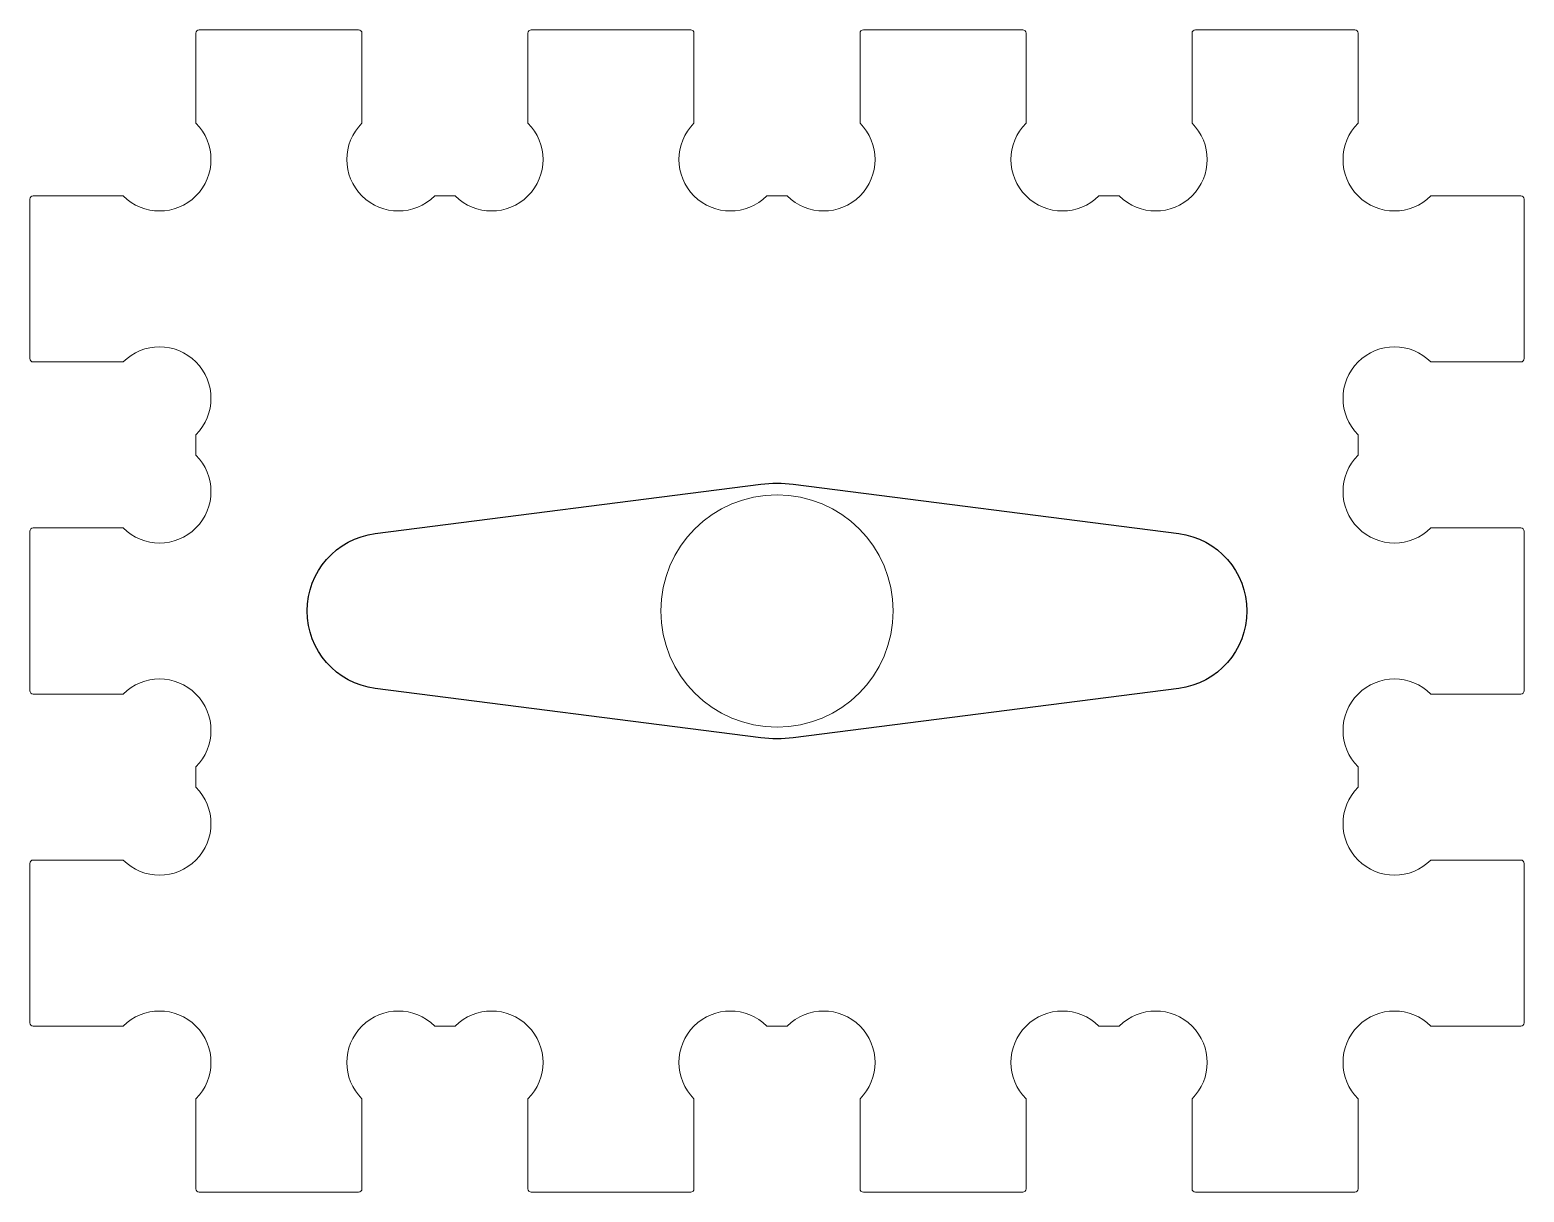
# Model space of a CAD drawing. Extents: x -22.5 to 22.5, y -17.5 to 17.5.
import ezdxf

# ---------------------------------------------------------------- set-up
doc = ezdxf.new("R2010")
doc.units = 0
doc.layers.get('0').update_dxf_attribs({"lineweight": 0})
doc.layers.add('grav2.5mm', color=3, linetype='Continuous')
doc.layers.add('holes', color=1, linetype='Continuous', lineweight=0)

msp = doc.modelspace()

# ---------------------------------------------------------------- linework, layer by layer
at = {"flags": 128}
msp.add_lwpolyline([(-9.692, -12.5), (-10.308, -12.5, 1), (-12.5, -14.692), (-12.5, -17.4, -0.414214), (-12.6, -17.5), (-17.4, -17.5, -0.414214), (-17.5, -17.4), (-17.5, -14.692, 1), (-19.692, -12.5), (-22.4, -12.5, -0.414214), (-22.5, -12.4), (-22.5, -7.6, -0.414214), (-22.4, -7.5), (-19.692, -7.5, 1), (-17.5, -5.308), (-17.5, -4.692, 1), (-19.692, -2.5), (-22.4, -2.5, -0.414214), (-22.5, -2.4), (-22.5, 2.4, -0.414214), (-22.4, 2.5), (-19.692, 2.5, 1), (-17.5, 4.692), (-17.5, 5.308, 1), (-19.692, 7.5), (-22.4, 7.5, -0.414214), (-22.5, 7.6), (-22.5, 12.4, -0.414214), (-22.4, 12.5), (-19.692, 12.5, 1), (-17.5, 14.692), (-17.5, 17.4, -0.414214), (-17.4, 17.5), (-12.6, 17.5, -0.414214), (-12.5, 17.4), (-12.5, 14.692, 1), (-10.308, 12.5), (-9.692, 12.5, 1), (-7.5, 14.692), (-7.5, 17.4, -0.414214), (-7.4, 17.5), (-2.6, 17.5, -0.414214), (-2.5, 17.4), (-2.5, 14.692, 1), (-0.308, 12.5), (0.308, 12.5, 1), (2.5, 14.692), (2.5, 17.4, -0.414214), (2.6, 17.5), (7.4, 17.5, -0.414214), (7.5, 17.4), (7.5, 14.692, 1), (9.692, 12.5), (10.308, 12.5, 1), (12.5, 14.692), (12.5, 17.4, -0.414214), (12.6, 17.5), (17.4, 17.5, -0.414214), (17.5, 17.4), (17.5, 14.692, 1), (19.692, 12.5), (22.4, 12.5, -0.414214), (22.5, 12.4), (22.5, 7.6, -0.414214), (22.4, 7.5), (19.692, 7.5, 1), (17.5, 5.308), (17.5, 4.692, 1), (19.692, 2.5), (22.4, 2.5, -0.414214), (22.5, 2.4), (22.5, -2.4, -0.414214), (22.4, -2.5), (19.692, -2.5, 1), (17.5, -4.692), (17.5, -5.308, 1), (19.692, -7.5), (22.4, -7.5, -0.414214), (22.5, -7.6), (22.5, -12.4, -0.414214), (22.4, -12.5), (19.692, -12.5, 1), (17.5, -14.692), (17.5, -17.4, -0.414214), (17.4, -17.5), (12.6, -17.5, -0.414214), (12.5, -17.4), (12.5, -14.692, 1), (10.308, -12.5), (9.692, -12.5, 1), (7.5, -14.692), (7.5, -17.4, -0.414214), (7.4, -17.5), (2.6, -17.5, -0.414214), (2.5, -17.4), (2.5, -14.692, 1), (0.308, -12.5), (-0.308, -12.5, 1), (-2.5, -14.692), (-2.5, -17.4, -0.414214), (-2.6, -17.5), (-7.4, -17.5, -0.414214), (-7.5, -17.4), (-7.5, -14.692, 1), (-9.692, -12.5)], format="xyb", dxfattribs=at)
at = {"layer": 'grav2.5mm', "flags": 128}
msp.add_lwpolyline([(12.099, -2.331), (0.489, -3.819, -0.063818), (-0.489, -3.819), (-12.099, -2.331, -0.880021), (-12.099, 2.331), (-0.489, 3.819, -0.063818), (0.489, 3.819), (12.099, 2.331, -0.880021), (12.099, -2.331)], format="xyb", dxfattribs=at)
at = {"layer": 'holes'}
msp.add_circle((0, 0), 3.5, dxfattribs=at)

doc.saveas('drawing.dxf')
